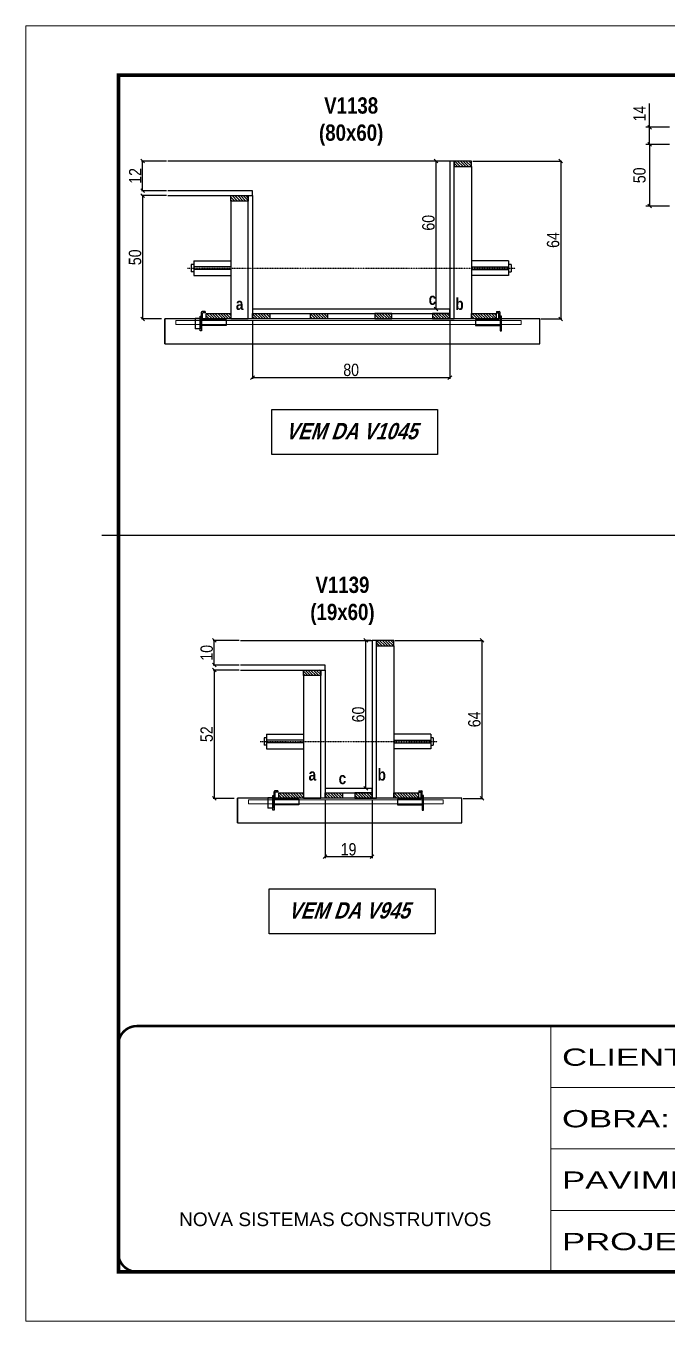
# Model space of a CAD drawing. Extents: x 3309 to 9563, y -2522 to 14608.
# Drawn here: x 4908 to 5428, y 6666 to 7716 of the extents above; entities that cross this region are included whole.
import ezdxf

# ---------------------------------------------------------------- set-up
doc = ezdxf.new("R2010")
doc.units = 0
for name, pattern in [('CONTINUO', [0]), ('DASHED', [0.75, 0.5, -0.25]), ('HIDDEN', [0.375, 0.25, -0.125])]:
    doc.linetypes.add(name, pattern=pattern)
for name, color, linetype in [('barrote', 251, 'Continuous'), ('COTA', 241, 'Continuous'), ('detalhes', 4, 'Continuous'), ('NOMENCLATURA', 7, 'Continuous'), ('Painéis', 200, 'Continuous'), ('presilha', 1, 'Continuous'), ('SARR_2.2x10', 60, 'Continuous'), ('SARR_2.2x7', 40, 'Continuous'), ('SARR_3.5x7', 81, 'Continuous'), ('TENSOR', 3, 'Continuous')]:
    doc.layers.add(name, color=color, linetype=linetype)
for name, color, linetype, lineweight in [('CONCRETO', 251, 'Continuous', 25), ('Folhas', 255, 'Continuous', 9), ('SARRAFO DE PRESSAO', 251, 'DASHED', 9), ('SCO-___-LAJ', 2, 'Continuous', 0)]:
    doc.layers.add(name, color=color, linetype=linetype, lineweight=lineweight)
doc.styles.add('ARIAL', font='arial.ttf')
doc.styles.add('COTA TECNICA', font='techl___.ttf', dxfattribs={"height": 10})
doc.styles.add('COTA TECNICA 2X', font='techl___.ttf', dxfattribs={"height": 10})
doc.styles.add('TECNICA', font='techb___.ttf', dxfattribs={"height": 10})
doc.styles.add('Tecnologia', font='')
doc.styles.get('Tecnologia').set_extended_font_data('Forgotten Futurist')
doc.dimstyles.new('PAINEL', dxfattribs={"dimtxt": 10, "dimasz": 3, "dimexe": 3, "dimexo": 3, "dimgap": 3, "dimtad": 1, "dimdec": 1, "dimzin": 12, "dimdsep": 46, "dimtxsty": 'COTA TECNICA', "dimblk1": 'OBLIQUE', "dimblk2": 'OBLIQUE', "dimsah": 1, "dimcen": 0.9, "dimclrd": 4, "dimclre": 4, "dimclrt": 240, "dimadec": 1, "dimazin": 3, "dimtfac": 1, "dimtdec": 1, "dimtmove": 0, "dimatfit": 3, "dimfxl": 1, "dimtolj": 1, "dimtzin": 12, "dimarcsym": 0})
doc.dimstyles.new('SECAO', dxfattribs={"dimscale": 0.333333, "dimtxt": 5, "dimasz": 9, "dimexe": 3, "dimexo": 3, "dimgap": 3, "dimtad": 1, "dimdec": 1, "dimlfac": 0.5, "dimzin": 12, "dimdsep": 46, "dimtxsty": 'COTA TECNICA 2X', "dimblk1": 'OBLIQUE', "dimblk2": 'OBLIQUE', "dimsah": 1, "dimcen": 0.9, "dimclrd": 4, "dimclre": 4, "dimclrt": 240, "dimadec": 1, "dimazin": 3, "dimtfac": 1, "dimtdec": 1, "dimtmove": 0, "dimatfit": 3, "dimfxl": 1, "dimtolj": 1, "dimtzin": 12, "dimarcsym": 0})
pattern_1 = [(135, (38374.0356, -116033.3697), (-1.122532015, -1.122532015), [])]
pattern_2 = [(135, (38386.0762, -116421.9418), (-1.122532015, -1.122532015), [])]

# ---------------------------------------------------------------- blocks, each defined once
blk = doc.blocks.new('9999999999')
at = {"color": 30, "linetype": 'CONTINUO'}
for p, q in [((98564.6, 34230.2), (98564.6, 34429.4)), ((98564.6, 34379.6), (99584, 34379.6)), ((98564.6, 34329.8), (99488, 34329.8)), ((98564.6, 34280), (99488, 34280))]:
    blk.add_line(p, q, dxfattribs=at)
at = {"color": 30, "linetype": 'CONTINUO', "const_width": 2}
blk.add_lwpolyline([(99584, 34230.2), (99584, 34414.4, 0.414214), (99569, 34429.4), (98229, 34429.4, 0.414214), (98214, 34414.4), (98214, 34245.2, 0.414214), (98229, 34230.2), (99584, 34230.2)], format="xyb", dxfattribs=at)
at = {"layer": 'Folhas'}
blk.add_lwpolyline([(98139, 34190.2), (99624, 34190.2), (99624, 35240.2), (98139, 35240.2)], close=True, dxfattribs=at)
at = {"layer": 'Folhas', "color": 30, "const_width": 3}
blk.add_lwpolyline([(98214, 34230.2), (99584, 34230.2), (99584, 35200.2), (98214, 35200.2)], close=True, dxfattribs=at)
at = {"color": 7, "linetype": 'Continuous', "ltscale": 5, "style": 'ARIAL'}
blk.add_text('NOVA SISTEMAS CONSTRUTIVOS', height=11.059, dxfattribs=at).set_placement((98263.2, 34267.2))
at = {"layer": 'Folhas', "color": 7, "style": 'Tecnologia', "width": 1.5}
for s, p in [('CLIENTE:', (98573.7, 34397.2)), ('OBRA:', (98573.7, 34347.3)), ('PAVIMENTO:', (98573.7, 34297.5)), ('PROJETO:', (98573.7, 34247.7))]:
    blk.add_text(s, height=14, dxfattribs=at).set_placement(p)
blk = doc.blocks.new('PRESILHA METÁLICA 1')
at = {"layer": 'presilha'}
for p, q in [((7.5, 10.6), (7.5, 19.9)), ((12, 21), (8.6, 21)), ((9, 11.6), (9, 18.9)), ((12, 19.5), (9.6, 19.5)), ((12, 21), (12, 19.5)), ((0, 13), (6, 13)), ((0, 13), (0, 0)), ((6, 0), (0, 0)), ((6, 15.5), (7.5, 15.5)), ((6, -2.5), (6, 15.5)), ((6, 13), (6, 0)), ((7.5, 15.5), (7.5, -2.5)), ((37.5, 4.1), (7.5, 4.1)), ((37.5, 11), (9.6, 11)), ((37.5, 11), (37.5, 4.1)), ((7.5, -2.5), (6, -2.5))]:
    blk.add_line(p, q, dxfattribs=at)
for centre, radius, start, end in [((8.6, 19.9), 1.14, 90, 180), ((9.6, 18.9), 0.57, 90, 180), ((9.6, 11.6), 0.57, 180, 270)]:
    blk.add_arc(centre, radius, start, end, dxfattribs=at)
blk = doc.blocks.new('PRESILHA METÁLICA 2')
at = {"layer": 'presilha'}
for p, q in [((-5.2, 23.5), (-5.2, 22)), ((-5.2, 23.5), (-1.9, 23.5)), ((-5.2, 22), (-2.8, 22)), ((-2.2, 14.1), (-2.2, 21.4)), ((0.8, 18), (-0.8, 18)), ((-0.8, 18), (-0.8, 0)), ((-0.8, 14.6), (-0.8, 22.4)), ((0.8, 0), (0.8, 18)), ((-30.8, 13.5), (-30.8, 6.6)), ((-30.8, 13.5), (-2.8, 13.5)), ((-30.8, 6.6), (-0.8, 6.6)), ((-0.8, 0), (0.8, 0))]:
    blk.add_line(p, q, dxfattribs=at)
for centre, radius, start, end in [((-2.8, 21.4), 0.57, 0, 90), ((-1.9, 22.4), 1.14, 0, 90), ((-2.8, 14.1), 0.57, 270, 0)]:
    blk.add_arc(centre, radius, start, end, dxfattribs=at)
blk = doc.blocks.new('_Oblique')
at = {"color": 0, "linetype": 'ByBlock', "lineweight": -2}
blk.add_line((-0.5, -0.5), (0.5, 0.5), dxfattribs=at)
blk = doc.blocks.new('*D906')
at = {"layer": 'COTA', "color": 4, "lineweight": -2, "transparency": 16777216}
for p, q in [((5021.9, 7578.8), (5001.5, 7578.8)), ((5002.5, 7578.8), (5002.5, 7478.8)), ((5017.8, 7478.8), (5001.5, 7478.8))]:
    blk.add_line(p, q, dxfattribs=at)
at = {"layer": 'Defpoints', "color": 0, "transparency": 16777216}
for p in [(5022.9, 7578.8), (5002.5, 7478.8), (5018.8, 7478.8)]:
    blk.add_point(p, dxfattribs=at)
at = {"layer": 'COTA', "color": 4, "lineweight": -2, "transparency": 16777216, "xscale": 3, "yscale": 3, "zscale": 3}
for p, rotation in [((5002.5, 7578.8), 90), ((5002.5, 7478.8), 270)]:
    blk.add_blockref('_Oblique', p, dxfattribs=dict(at, rotation=rotation))
at = {"layer": 'COTA', "color": 240, "transparency": 16777216, "insert": (4996.4, 7528.8), "char_height": 10, "attachment_point": 5, "rotation": 90, "style": 'COTA TECNICA 2X'}
blk.add_mtext('\\A1;50', dxfattribs=at)
blk = doc.blocks.new('*D907')
at = {"layer": 'COTA', "color": 4, "lineweight": -2, "transparency": 16777216}
for p, q in [((5270.2, 7606.8), (5342.5, 7606.8)), ((5341.5, 7606.8), (5341.5, 7478.8)), ((5325.4, 7478.8), (5342.5, 7478.8))]:
    blk.add_line(p, q, dxfattribs=at)
at = {"layer": 'Defpoints', "color": 0, "transparency": 16777216}
for p in [(5269.2, 7606.8), (5324.4, 7478.8), (5341.5, 7478.8)]:
    blk.add_point(p, dxfattribs=at)
at = {"layer": 'COTA', "color": 4, "lineweight": -2, "transparency": 16777216, "xscale": 3, "yscale": 3, "zscale": 3}
for p, rotation in [((5341.5, 7606.8), 90), ((5341.5, 7478.8), 270)]:
    blk.add_blockref('_Oblique', p, dxfattribs=dict(at, rotation=rotation))
at = {"layer": 'COTA', "color": 240, "transparency": 16777216, "insert": (5335.4, 7542.8), "char_height": 10, "attachment_point": 5, "rotation": 90, "style": 'COTA TECNICA 2X'}
blk.add_mtext('\\A1;64', dxfattribs=at)
blk = doc.blocks.new('*D908')
at = {"layer": 'COTA', "color": 4, "lineweight": -2, "transparency": 16777216}
for p, q in [((5250.6, 7606.8), (5239.4, 7606.8)), ((5240.4, 7486.8), (5240.4, 7606.8)), ((5250.6, 7486.8), (5239.4, 7486.8))]:
    blk.add_line(p, q, dxfattribs=at)
at = {"layer": 'Defpoints', "color": 0, "transparency": 16777216}
for p in [(5240.4, 7606.8), (5251.6, 7606.8), (5251.6, 7486.8)]:
    blk.add_point(p, dxfattribs=at)
at = {"layer": 'COTA', "color": 4, "lineweight": -2, "transparency": 16777216, "xscale": 3, "yscale": 3, "zscale": 3}
for p, rotation in [((5240.4, 7606.8), 90), ((5240.4, 7486.8), 270)]:
    blk.add_blockref('_Oblique', p, dxfattribs=dict(at, rotation=rotation))
at = {"layer": 'COTA', "color": 240, "transparency": 16777216, "insert": (5234.3, 7556.8), "char_height": 10, "attachment_point": 5, "rotation": 90, "style": 'COTA TECNICA 2X'}
blk.add_mtext('\\A1;60', dxfattribs=at)
blk = doc.blocks.new('*D911')
at = {"layer": 'COTA', "color": 4, "lineweight": -2, "transparency": 16777216}
for p, q in [((5021.9, 7606.8), (5001.5, 7606.8)), ((5002.5, 7582.8), (5002.5, 7606.8)), ((5021.9, 7582.8), (5001.5, 7582.8))]:
    blk.add_line(p, q, dxfattribs=at)
at = {"layer": 'Defpoints', "color": 0, "transparency": 16777216}
for p in [(5002.5, 7606.8), (5022.9, 7606.8), (5022.9, 7582.8)]:
    blk.add_point(p, dxfattribs=at)
at = {"layer": 'COTA', "color": 4, "lineweight": -2, "transparency": 16777216, "xscale": 3, "yscale": 3, "zscale": 3}
for p, rotation in [((5002.5, 7606.8), 90), ((5002.5, 7582.8), 270)]:
    blk.add_blockref('_Oblique', p, dxfattribs=dict(at, rotation=rotation))
at = {"layer": 'COTA', "color": 240, "transparency": 16777216, "insert": (4996.5, 7594.8), "char_height": 10, "attachment_point": 5, "rotation": 90, "style": 'COTA TECNICA 2X'}
blk.add_mtext('\\A1;12', dxfattribs=at)
blk = doc.blocks.new('*D912')
at = {"layer": 'COTA', "color": 4, "lineweight": -2, "transparency": 16777216}
for p, q in [((5091.6, 7477.8), (5091.6, 7430.3)), ((5251.6, 7477.8), (5251.6, 7430.3)), ((5091.6, 7431.3), (5251.6, 7431.3))]:
    blk.add_line(p, q, dxfattribs=at)
at = {"layer": 'Defpoints', "color": 0, "transparency": 16777216}
for p in [(5091.6, 7478.8), (5251.6, 7478.8), (5251.6, 7431.3)]:
    blk.add_point(p, dxfattribs=at)
at = {"layer": 'COTA', "color": 4, "lineweight": -2, "transparency": 16777216, "xscale": 3, "yscale": 3, "zscale": 3, "rotation": 180}
blk.add_blockref('_Oblique', (5091.6, 7431.3), dxfattribs=at)
at = {"layer": 'COTA', "color": 4, "lineweight": -2, "transparency": 16777216, "xscale": 3, "yscale": 3, "zscale": 3}
blk.add_blockref('_Oblique', (5251.6, 7431.3), dxfattribs=at)
at = {"layer": 'COTA', "color": 240, "transparency": 16777216, "insert": (5171.6, 7437.5), "char_height": 10, "attachment_point": 5, "style": 'COTA TECNICA 2X'}
blk.add_mtext('\\A1;80', dxfattribs=at)
blk = doc.blocks.new('*D918')
at = {"layer": 'COTA', "color": 4, "lineweight": -2, "transparency": 16777216}
for p, q in [((5429.6, 7620.3), (5410.6, 7620.3)), ((5413.6, 7620.3), (5413.6, 7570.3)), ((5429.6, 7570.3), (5410.6, 7570.3))]:
    blk.add_line(p, q, dxfattribs=at)
at = {"layer": 'Defpoints', "color": 0, "transparency": 16777216}
for p in [(5432.6, 7620.3), (5413.6, 7570.3), (5432.6, 7570.3)]:
    blk.add_point(p, dxfattribs=at)
at = {"layer": 'COTA', "color": 4, "lineweight": -2, "transparency": 16777216, "xscale": 3, "yscale": 3, "zscale": 3}
for p, rotation in [((5413.6, 7620.3), 90), ((5413.6, 7570.3), 270)]:
    blk.add_blockref('_Oblique', p, dxfattribs=dict(at, rotation=rotation))
at = {"layer": 'COTA', "color": 240, "transparency": 16777216, "insert": (5405.4, 7595.3), "char_height": 10, "attachment_point": 5, "rotation": 90, "style": 'COTA TECNICA'}
blk.add_mtext('\\A1;50', dxfattribs=at)
blk = doc.blocks.new('*D919')
at = {"layer": 'COTA', "color": 4, "lineweight": -2, "transparency": 16777216}
for p, q in [((5413.6, 7634.3), (5413.6, 7653.4)), ((5429.6, 7634.3), (5410.6, 7634.3)), ((5413.6, 7620.3), (5413.6, 7634.3)), ((5429.6, 7620.3), (5410.6, 7620.3))]:
    blk.add_line(p, q, dxfattribs=at)
at = {"layer": 'Defpoints', "color": 0, "transparency": 16777216}
for p in [(5413.6, 7634.3), (5432.6, 7634.3), (5432.6, 7620.3)]:
    blk.add_point(p, dxfattribs=at)
at = {"layer": 'COTA', "color": 4, "lineweight": -2, "transparency": 16777216, "xscale": 3, "yscale": 3, "zscale": 3}
for p, rotation in [((5413.6, 7634.3), 90), ((5413.6, 7620.3), 270)]:
    blk.add_blockref('_Oblique', p, dxfattribs=dict(at, rotation=rotation))
at = {"layer": 'COTA', "color": 240, "transparency": 16777216, "insert": (5405.5, 7645.3), "char_height": 10, "attachment_point": 5, "rotation": 90, "style": 'COTA TECNICA'}
blk.add_mtext('\\A1;14', dxfattribs=at)
blk = doc.blocks.new('*D3054')
at = {"layer": 'COTA', "color": 4, "lineweight": -2, "transparency": 16777216}
for p, q in [((5150.5, 7089.2), (5150.5, 7041.8)), ((5188.5, 7089.2), (5188.5, 7041.8)), ((5188.5, 7042.8), (5150.5, 7042.8))]:
    blk.add_line(p, q, dxfattribs=at)
at = {"layer": 'Defpoints', "color": 0, "transparency": 16777216}
for p in [(5150.5, 7090.2), (5188.5, 7090.2), (5150.5, 7042.8)]:
    blk.add_point(p, dxfattribs=at)
at = {"layer": 'COTA', "color": 4, "lineweight": -2, "transparency": 16777216, "xscale": 3, "yscale": 3, "zscale": 3, "rotation": 180}
blk.add_blockref('_Oblique', (5150.5, 7042.8), dxfattribs=at)
at = {"layer": 'COTA', "color": 4, "lineweight": -2, "transparency": 16777216, "xscale": 3, "yscale": 3, "zscale": 3}
blk.add_blockref('_Oblique', (5188.5, 7042.8), dxfattribs=at)
at = {"layer": 'COTA', "color": 240, "transparency": 16777216, "insert": (5169.5, 7048.8), "char_height": 10, "attachment_point": 5, "style": 'COTA TECNICA 2X'}
blk.add_mtext('\\A1;19', dxfattribs=at)
blk = doc.blocks.new('*D3055')
at = {"layer": 'COTA', "color": 4, "lineweight": -2, "transparency": 16777216}
for p, q in [((5207.1, 7218.2), (5278.6, 7218.2)), ((5277.6, 7218.2), (5277.6, 7090.2)), ((5262.4, 7090.2), (5278.6, 7090.2))]:
    blk.add_line(p, q, dxfattribs=at)
at = {"layer": 'Defpoints', "color": 0, "transparency": 16777216}
for p in [(5206.1, 7218.2), (5261.4, 7090.2), (5277.6, 7090.2)]:
    blk.add_point(p, dxfattribs=at)
at = {"layer": 'COTA', "color": 4, "lineweight": -2, "transparency": 16777216, "xscale": 3, "yscale": 3, "zscale": 3}
for p, rotation in [((5277.6, 7218.2), 90), ((5277.6, 7090.2), 270)]:
    blk.add_blockref('_Oblique', p, dxfattribs=dict(at, rotation=rotation))
at = {"layer": 'COTA', "color": 240, "transparency": 16777216, "insert": (5271.5, 7154.2), "char_height": 10, "attachment_point": 5, "rotation": 90, "style": 'COTA TECNICA 2X'}
blk.add_mtext('\\A1;64', dxfattribs=at)
blk = doc.blocks.new('*D3056')
at = {"layer": 'COTA', "color": 4, "lineweight": -2, "transparency": 16777216}
for p, q in [((5080.8, 7194.2), (5059.6, 7194.2)), ((5060.6, 7194.2), (5060.6, 7090.2)), ((5076.7, 7090.2), (5059.6, 7090.2))]:
    blk.add_line(p, q, dxfattribs=at)
at = {"layer": 'Defpoints', "color": 0, "transparency": 16777216}
for p in [(5081.8, 7194.2, 0), (5060.6, 7090.2), (5077.7, 7090.2)]:
    blk.add_point(p, dxfattribs=at)
at = {"layer": 'COTA', "color": 4, "lineweight": -2, "transparency": 16777216, "xscale": 3, "yscale": 3, "zscale": 3}
for p, rotation in [((5060.6, 7194.2), 90), ((5060.6, 7090.2), 270)]:
    blk.add_blockref('_Oblique', p, dxfattribs=dict(at, rotation=rotation))
at = {"layer": 'COTA', "color": 240, "transparency": 16777216, "insert": (5054.5, 7142.2), "char_height": 10, "attachment_point": 5, "rotation": 90, "style": 'COTA TECNICA 2X'}
blk.add_mtext('\\A1;52', dxfattribs=at)
blk = doc.blocks.new('*D3057')
at = {"layer": 'COTA', "color": 4, "lineweight": -2, "transparency": 16777216}
for p, q in [((5187.5, 7218.2), (5182.5, 7218.2)), ((5183.5, 7098.2), (5183.5, 7218.2)), ((5187.5, 7098.2), (5182.5, 7098.2))]:
    blk.add_line(p, q, dxfattribs=at)
at = {"layer": 'Defpoints', "color": 0, "transparency": 16777216}
for p in [(5183.5, 7218.2), (5188.5, 7218.2), (5188.5, 7098.2)]:
    blk.add_point(p, dxfattribs=at)
at = {"layer": 'COTA', "color": 4, "lineweight": -2, "transparency": 16777216, "xscale": 3, "yscale": 3, "zscale": 3}
for p, rotation in [((5183.5, 7218.2), 90), ((5183.5, 7098.2), 270)]:
    blk.add_blockref('_Oblique', p, dxfattribs=dict(at, rotation=rotation))
at = {"layer": 'COTA', "color": 240, "transparency": 16777216, "insert": (5177.4, 7158.2), "char_height": 10, "attachment_point": 5, "rotation": 90, "style": 'COTA TECNICA 2X'}
blk.add_mtext('\\A1;60', dxfattribs=at)
blk = doc.blocks.new('*D3058')
at = {"layer": 'COTA', "color": 4, "lineweight": -2, "transparency": 16777216}
for p, q in [((5080.8, 7218.2), (5059.6, 7218.2)), ((5060.6, 7198.2), (5060.6, 7218.2)), ((5080.8, 7198.2), (5059.6, 7198.2))]:
    blk.add_line(p, q, dxfattribs=at)
at = {"layer": 'Defpoints', "color": 0, "transparency": 16777216}
for p in [(5060.6, 7218.2), (5081.8, 7218.2), (5081.8, 7198.2)]:
    blk.add_point(p, dxfattribs=at)
at = {"layer": 'COTA', "color": 4, "lineweight": -2, "transparency": 16777216, "xscale": 3, "yscale": 3, "zscale": 3}
for p, rotation in [((5060.6, 7218.2), 90), ((5060.6, 7198.2), 270)]:
    blk.add_blockref('_Oblique', p, dxfattribs=dict(at, rotation=rotation))
at = {"layer": 'COTA', "color": 240, "transparency": 16777216, "insert": (5054.5, 7208.2), "char_height": 10, "attachment_point": 5, "rotation": 90, "style": 'COTA TECNICA 2X'}
blk.add_mtext('\\A1;10', dxfattribs=at)

msp = doc.modelspace()

# ---------------------------------------------------------------- hatches: boundary and pattern name
at = {"layer": 'SARR_2.2x10'}
h = msp.add_hatch(dxfattribs=at)
h.set_pattern_fill('ANSI31', color=256, scale=0.5, angle=90)
h.set_pattern_definition([(135, (38247.5346, -116033.3697), (-1.122532015, -1.122532015), [])])
h.paths.add_polyline_path([(5054, 7483.2), (5054, 7478.8), (5074, 7478.8), (5074, 7483.2)])
h = msp.add_hatch(dxfattribs=at)
h.set_pattern_fill('ANSI31', color=256, scale=0.5, angle=90)
h.set_pattern_definition([(135, (38462.7346, -116033.3697), (-1.122532015, -1.122532015), [])])
h.paths.add_polyline_path([(5269.2, 7483.2), (5269.2, 7478.8), (5289.2, 7478.8), (5289.2, 7483.2)])
h = msp.add_hatch(dxfattribs=at)
h.set_pattern_fill('ANSI31', color=256, scale=0.5, angle=90)
h.set_pattern_definition([(135, (38306.4762, -116421.9418), (-1.122532015, -1.122532015), [])])
h.paths.add_polyline_path([(5112.94, 7094.63), (5112.94, 7090.23), (5132.94, 7090.23), (5132.94, 7094.63)])
h = msp.add_hatch(dxfattribs=at)
h.set_pattern_fill('ANSI31', color=256, scale=0.5, angle=90)
h.set_pattern_definition([(135, (38399.6762, -116421.9418), (-1.122532015, -1.122532015), [])])
h.paths.add_polyline_path([(5206.14, 7094.63), (5206.14, 7090.23), (5226.14, 7090.23), (5226.14, 7094.63)])
at = {"layer": 'SARR_2.2x7'}
h = msp.add_hatch(dxfattribs=at)
h.set_pattern_fill('ANSI31', color=256, scale=0.5, angle=90)
h.set_pattern_definition([(135, (38363.5346, -115909.7697), (-1.122532015, -1.122532015), [])])
h.paths.add_polyline_path([(5255.2, 7606.8), (5255.2, 7602.4), (5269.2, 7602.4), (5269.2, 7606.8)])
h = msp.add_hatch(dxfattribs=at)
h.set_pattern_fill('ANSI31', color=256, scale=0.5, angle=90)
h.set_pattern_definition([(135, (38261.5346, -115937.7697), (-1.122532015, -1.122532015), [])])
h.paths.add_polyline_path([(5088, 7578.8), (5088, 7574.4), (5074, 7574.4), (5074, 7578.8)])
h = msp.add_hatch(dxfattribs=at)
h.set_pattern_fill('ANSI31', color=256, scale=0.5, angle=90)
h.set_pattern_definition([(135, (38327.1346, -116033.3697), (-1.122532015, -1.122532015), [])])
h.paths.add_polyline_path([(5105.6, 7478.8), (5105.6, 7483.2), (5091.6, 7483.2), (5091.6, 7478.8)])
h = msp.add_hatch(dxfattribs=at)
h.set_pattern_fill('ANSI31', color=256, scale=0.5, angle=90)
h.set_pattern_definition(pattern_1)
h.paths.add_polyline_path([(5152.5, 7478.8), (5152.5, 7483.2), (5138.5, 7483.2), (5138.5, 7478.8)])
h = msp.add_hatch(dxfattribs=at)
h.set_pattern_fill('ANSI31', color=256, scale=0.5, angle=90)
h.set_pattern_definition(pattern_1)
h.paths.add_polyline_path([(5190.7, 7478.8), (5190.7, 7483.2), (5204.7, 7483.2), (5204.7, 7478.8)])
h = msp.add_hatch(dxfattribs=at)
h.set_pattern_fill('ANSI31', color=256, scale=0.5, angle=90)
h.set_pattern_definition([(135, (38449.1346, -116033.3697), (-1.122532015, -1.122532015), [])])
h.paths.add_polyline_path([(5237.6, 7483.2), (5237.6, 7478.8), (5251.6, 7478.8), (5251.6, 7483.2)])
h = msp.add_hatch(dxfattribs=at)
h.set_pattern_fill('ANSI31', color=256, scale=0.5, angle=90)
h.set_pattern_definition([(135, (38320.4762, -116298.3418), (-1.122532015, -1.122532015), [])])
h.paths.add_polyline_path([(5192.14, 7218.23), (5192.14, 7213.83), (5206.14, 7213.83), (5206.14, 7218.23)])
h = msp.add_hatch(dxfattribs=at)
h.set_pattern_fill('ANSI31', color=256, scale=0.5, angle=90)
h.set_pattern_definition([(135, (38300.4762, -116322.3418), (-1.122532015, -1.122532015), [])])
h.paths.add_polyline_path([(5146.94, 7194.23), (5146.94, 7189.83), (5132.94, 7189.83), (5132.94, 7194.23)])
h = msp.add_hatch(dxfattribs=at)
h.set_pattern_fill('ANSI31', color=256, scale=0.5, angle=90)
h.set_pattern_definition(pattern_2)
h.paths.add_polyline_path([(5164.54, 7090.23), (5164.54, 7094.63), (5150.54, 7094.63), (5150.54, 7090.23)])
h = msp.add_hatch(dxfattribs=at)
h.set_pattern_fill('ANSI31', color=256, scale=0.5, angle=90)
h.set_pattern_definition(pattern_2)
h.paths.add_polyline_path([(5174.54, 7094.63), (5174.54, 7090.23), (5188.54, 7090.23), (5188.54, 7094.63)])

# ---------------------------------------------------------------- linework, layer by layer
at = {"ltscale": 3}
for p, q in [((5042, 7522.97), (5042, 7516.97)), ((5044, 7522.97), (5042, 7522.97)), ((5044, 7525.97), (5044, 7513.97)), ((5044, 7525.97), (5074, 7525.97)), ((5074, 7520.97), (5044, 7520.97)), ((5074, 7518.97), (5044, 7518.97)), ((5299.2, 7525.97), (5269.2, 7525.97)), ((5269.2, 7520.97), (5299.2, 7520.97)), ((5269.2, 7518.97), (5299.2, 7518.97)), ((5299.2, 7525.97), (5299.2, 7513.97)), ((5301.2, 7522.97), (5299.2, 7522.97)), ((5301.2, 7522.97), (5301.2, 7516.97)), ((5044, 7516.97), (5042, 7516.97)), ((5044, 7513.97), (5074, 7513.97)), ((5299.2, 7513.97), (5269.2, 7513.97)), ((5299.2, 7516.97), (5301.2, 7516.97)), ((5102.94, 7142.32), (5102.94, 7130.32)), ((5102.94, 7142.32), (5132.94, 7142.32)), ((5236.14, 7142.32), (5206.14, 7142.32)), ((5236.14, 7142.32), (5236.14, 7130.32)), ((5100.94, 7139.32), (5100.94, 7133.32)), ((5102.94, 7139.32), (5100.94, 7139.32)), ((5102.94, 7133.32), (5100.94, 7133.32)), ((5132.94, 7137.32), (5102.94, 7137.32)), ((5132.94, 7135.32), (5102.94, 7135.32)), ((5102.94, 7130.32), (5132.94, 7130.32)), ((5206.14, 7137.32), (5236.14, 7137.32)), ((5206.14, 7135.32), (5236.14, 7135.32)), ((5236.14, 7130.32), (5206.14, 7130.32)), ((5238.14, 7139.32), (5236.14, 7139.32)), ((5236.14, 7133.32), (5238.14, 7133.32)), ((5238.14, 7139.32), (5238.14, 7133.32))]:
    msp.add_line(p, q, dxfattribs=at)
at = {"layer": 'barrote'}
for points in [[(5020.54, 7458.8), (5324.46, 7458.8), (5324.46, 7478.8), (5020.54, 7478.8)], [(5079.48, 7070.23), (5261.4, 7070.23), (5261.4, 7090.23), (5079.48, 7090.23)]]:
    msp.add_lwpolyline(points, close=True, dxfattribs=at)
at = {"layer": 'CONCRETO', "linetype": 'Continuous'}
for p, q in [((5251.6, 7606.8), (5022.9, 7606.8)), ((5081.84, 7218.23), (5188.54, 7218.23))]:
    msp.add_line(p, q, dxfattribs=at)
at = {"layer": 'COTA'}
msp.add_line((4969.37, 7303.51), (6339.37, 7303.51), dxfattribs=at)
at = {"layer": 'detalhes', "color": 250}
for p, q in [((5020.54, 7458.8), (5020.54, 7478.8)), ((5079.48, 7070.23), (5079.48, 7090.23))]:
    msp.add_line(p, q, dxfattribs=at)
at = {"layer": 'NOMENCLATURA', "elevation": 0}
for points in [[(5107.16, 7405.44), (5241.7, 7405.44), (5241.7, 7368.98), (5107.16, 7368.98)], [(5105.1, 7016.87), (5239.64, 7016.87), (5239.64, 6980.41), (5105.1, 6980.41)]]:
    msp.add_lwpolyline(points, close=True, dxfattribs=at)
at = {"layer": 'Painéis', "linetype": 'Continuous'}
for points in [[(5255.2, 7478.8), (5255.2, 7606.8), (5251.6, 7606.8), (5251.6, 7478.8)], [(5088, 7478.8), (5088, 7578.8), (5091.6, 7578.8), (5091.6, 7478.8)], [(5251.6, 7486.8), (5091.6, 7486.8), (5091.6, 7483.2), (5251.6, 7483.2)], [(5192.14, 7090.23), (5192.14, 7218.23), (5188.54, 7218.23), (5188.54, 7090.23)], [(5146.94, 7090.23), (5146.94, 7194.23), (5150.54, 7194.23), (5150.54, 7090.23)], [(5188.54, 7098.23), (5150.54, 7098.23), (5150.54, 7094.63), (5188.54, 7094.63)]]:
    msp.add_lwpolyline(points, close=True, dxfattribs=at)
at = {"layer": 'Painéis', "linetype": 'Continuous', "elevation": 0}
msp.add_lwpolyline([(5022.9, 7578.8), (5091.6, 7578.8), (5091.6, 7582.8), (5022.9, 7582.8)], dxfattribs=at)
at = {"layer": 'Painéis', "linetype": 'Continuous'}
msp.add_lwpolyline([(5081.84, 7194.23), (5150.54, 7194.23), (5150.54, 7198.23), (5081.84, 7198.23)], dxfattribs=at)
at = {"layer": 'SARR_2.2x10'}
for points in [[(5054, 7483.2), (5074, 7483.2), (5074, 7478.8), (5054, 7478.8)], [(5269.2, 7483.2), (5289.2, 7483.2), (5289.2, 7478.8), (5269.2, 7478.8)], [(5112.94, 7094.63), (5132.94, 7094.63), (5132.94, 7090.23), (5112.94, 7090.23)], [(5206.14, 7094.63), (5226.14, 7094.63), (5226.14, 7090.23), (5206.14, 7090.23)]]:
    msp.add_lwpolyline(points, close=True, dxfattribs=at)
at = {"layer": 'SARR_2.2x7', "elevation": 0}
for points in [[(5269.2, 7606.8), (5255.2, 7606.8), (5255.2, 7602.4), (5269.2, 7602.4)], [(5074, 7578.8), (5088, 7578.8), (5088, 7574.4), (5074, 7574.4)], [(5206.14, 7218.23), (5192.14, 7218.23), (5192.14, 7213.83), (5206.14, 7213.83)], [(5132.94, 7194.23), (5146.94, 7194.23), (5146.94, 7189.83), (5132.94, 7189.83)]]:
    msp.add_lwpolyline(points, close=True, dxfattribs=at)
at = {"layer": 'SARR_2.2x7'}
for points in [[(5091.6, 7483.2), (5105.6, 7483.2), (5105.6, 7478.8), (5091.6, 7478.8)], [(5138.5, 7483.2), (5152.5, 7483.2), (5152.5, 7478.8), (5138.5, 7478.8)], [(5204.7, 7483.2), (5190.7, 7483.2), (5190.7, 7478.8), (5204.7, 7478.8)], [(5251.6, 7483.2), (5237.6, 7483.2), (5237.6, 7478.8), (5251.6, 7478.8)], [(5150.54, 7094.63), (5164.54, 7094.63), (5164.54, 7090.23), (5150.54, 7090.23)], [(5188.54, 7094.63), (5174.54, 7094.63), (5174.54, 7090.23), (5188.54, 7090.23)]]:
    msp.add_lwpolyline(points, close=True, dxfattribs=at)
at = {"layer": 'SARR_3.5x7'}
for points in [[(5255.2, 7602.4), (5269.2, 7602.4), (5269.2, 7478.8), (5255.2, 7478.8)], [(5088, 7574.4), (5074, 7574.4), (5074, 7478.8), (5088, 7478.8)], [(5192.14, 7213.83), (5206.14, 7213.83), (5206.14, 7090.23), (5192.14, 7090.23)], [(5146.94, 7189.83), (5132.94, 7189.83), (5132.94, 7090.23), (5146.94, 7090.23)]]:
    msp.add_lwpolyline(points, close=True, dxfattribs=at)
at = {"layer": 'SCO-___-LAJ', "color": 1}
for points in [[(5029.54, 7477.47), (5309.38, 7477.47), (5309.38, 7474.27), (5029.54, 7474.27)], [(5088.48, 7088.89), (5246.32, 7088.89), (5246.32, 7085.69), (5088.48, 7085.69)]]:
    msp.add_lwpolyline(points, close=True, dxfattribs=at)
at = {"layer": 'TENSOR', "linetype": 'HIDDEN', "ltscale": 0.5}
for p, q in [((5039, 7519.97), (5304.5, 7519.97)), ((5097.94, 7136.32), (5241.44, 7136.32))]:
    msp.add_line(p, q, dxfattribs=at)

# ---------------------------------------------------------------- block references
at = {"layer": 'presilha', "xscale": 0.6666666666666666, "yscale": 0.6666666666666666, "zscale": 0.6666666666666666}
for name, p in [('PRESILHA METÁLICA 1', (5045.13, 7470.83)), ('PRESILHA METÁLICA 2', (5292.87, 7469.17)), ('PRESILHA METÁLICA 1', (5104.07, 7082.26)), ('PRESILHA METÁLICA 2', (5229.82, 7080.59))]:
    msp.add_blockref(name, p, dxfattribs=at)
at = {"layer": 'SARRAFO DE PRESSAO', "color": 6, "linetype": 'ByBlock'}
msp.add_blockref('9999999999', (-93231.11, -27523.8), dxfattribs=at)

# ---------------------------------------------------------------- texts
at = {"layer": 'detalhes', "style": 'TECNICA'}
for s, p in [('c', (5234.42, 7490.27)), ('a', (5078.12, 7486.16)), ('b', (5256.1, 7486.15)), ('a', (5137.06, 7104.62)), ('c', (5161.43, 7101.7)), ('b', (5193.04, 7104.61))]:
    msp.add_text(s, height=9.6, dxfattribs=at).set_placement(p)
at = {"layer": 'NOMENCLATURA', "char_height": 13.2, "attachment_point": 2, "style": 'TECNICA'}
for s, insert in [('V1138\\P(80x60)', (5171.6, 7658.5)), ('V1139\\P(19x60)', (5164.54, 7269.92))]:
    msp.add_mtext_dynamic_manual_height_columns(s, width=300.2766, gutter_width=1, heights=[0], dxfattribs=dict(at, insert=insert))
at = {"layer": 'NOMENCLATURA', "char_height": 13.2, "width": 300.2766, "attachment_point": 2, "style": 'TECNICA'}
for s, insert in [('{\\Q19;VEM DA V1045}', (5171.6, 7394.48)), ('{\\Q19;VEM DA V945}', (5169.54, 7005.91))]:
    msp.add_mtext(s, dxfattribs=dict(at, insert=insert))

# ---------------------------------------------------------------- dimensions: what is measured, and where the dimension line sits
at = {"layer": 'COTA'}
for base, p1, p2, dimstyle, picture, middle in [((5413.56, 7634.29), (5432.56, 7620.29), (5432.56, 7634.29), 'PAINEL', '*D919', (5405.48, 7645.34)), ((5413.56, 7570.29), (5432.56, 7620.29), (5432.56, 7570.29), 'PAINEL', '*D918', (5405.45, 7595.29)), ((5002.55, 7606.8), (5022.9, 7582.8), (5022.9, 7606.8), 'SECAO', '*D911', (4996.49, 7594.8)), ((5341.51, 7478.8, 0), (5269.2, 7606.8), (5324.41, 7478.8, 0), 'SECAO', '*D907', (5335.41, 7542.8, 0)), ((5002.55, 7478.8, 0), (5022.9, 7578.8), (5018.78, 7478.8, 0), 'SECAO', '*D906', (4996.44, 7528.8, 0)), ((5060.62, 7218.23), (5081.84, 7198.23), (5081.84, 7218.23), 'SECAO', '*D3058', (5054.52, 7208.23)), ((5183.46, 7218.23), (5188.54, 7098.23), (5188.54, 7218.23), 'SECAO', '*D3057', (5177.36, 7158.23)), ((5277.58, 7090.23, 0), (5206.14, 7218.23), (5261.35, 7090.23, 0), 'SECAO', '*D3055', (5271.48, 7154.23, 0)), ((5060.62, 7090.23, 0), (5081.84, 7194.23), (5077.72, 7090.23, 0), 'SECAO', '*D3056', (5054.51, 7142.23, 0))]:
    dim = msp.add_linear_dim(base=base, p1=p1, p2=p2, angle=90, dimstyle=dimstyle, dxfattribs=at)
    dim.commit()
    dim.dimension.update_dxf_attribs({"geometry": picture, "text_midpoint": middle})
for base, p1, p2, angle, picture, middle in [((5240.42, 7606.8), (5251.6, 7486.8), (5251.6, 7606.8), 90, '*D908', (5240.42, 7556.8)), ((5150.54, 7042.76), (5188.54, 7090.23), (5150.54, 7090.23), 180, '*D3054', (5169.54, 7042.76))]:
    dim = msp.add_linear_dim(base=base, p1=p1, p2=p2, angle=angle, dimstyle='SECAO', dxfattribs=at)
    dim.commit()
    dim.dimension.update_dxf_attribs({"geometry": picture, "text_midpoint": middle, "dimtype": 160})
dim = msp.add_linear_dim(base=(5251.6, 7431.33), p1=(5091.6, 7478.8), p2=(5251.6, 7478.8), dimstyle='SECAO', dxfattribs=at)
dim.commit()
dim.dimension.update_dxf_attribs({"geometry": '*D912', "text_midpoint": (5171.6, 7437.45)})

doc.saveas('drawing.dxf')
